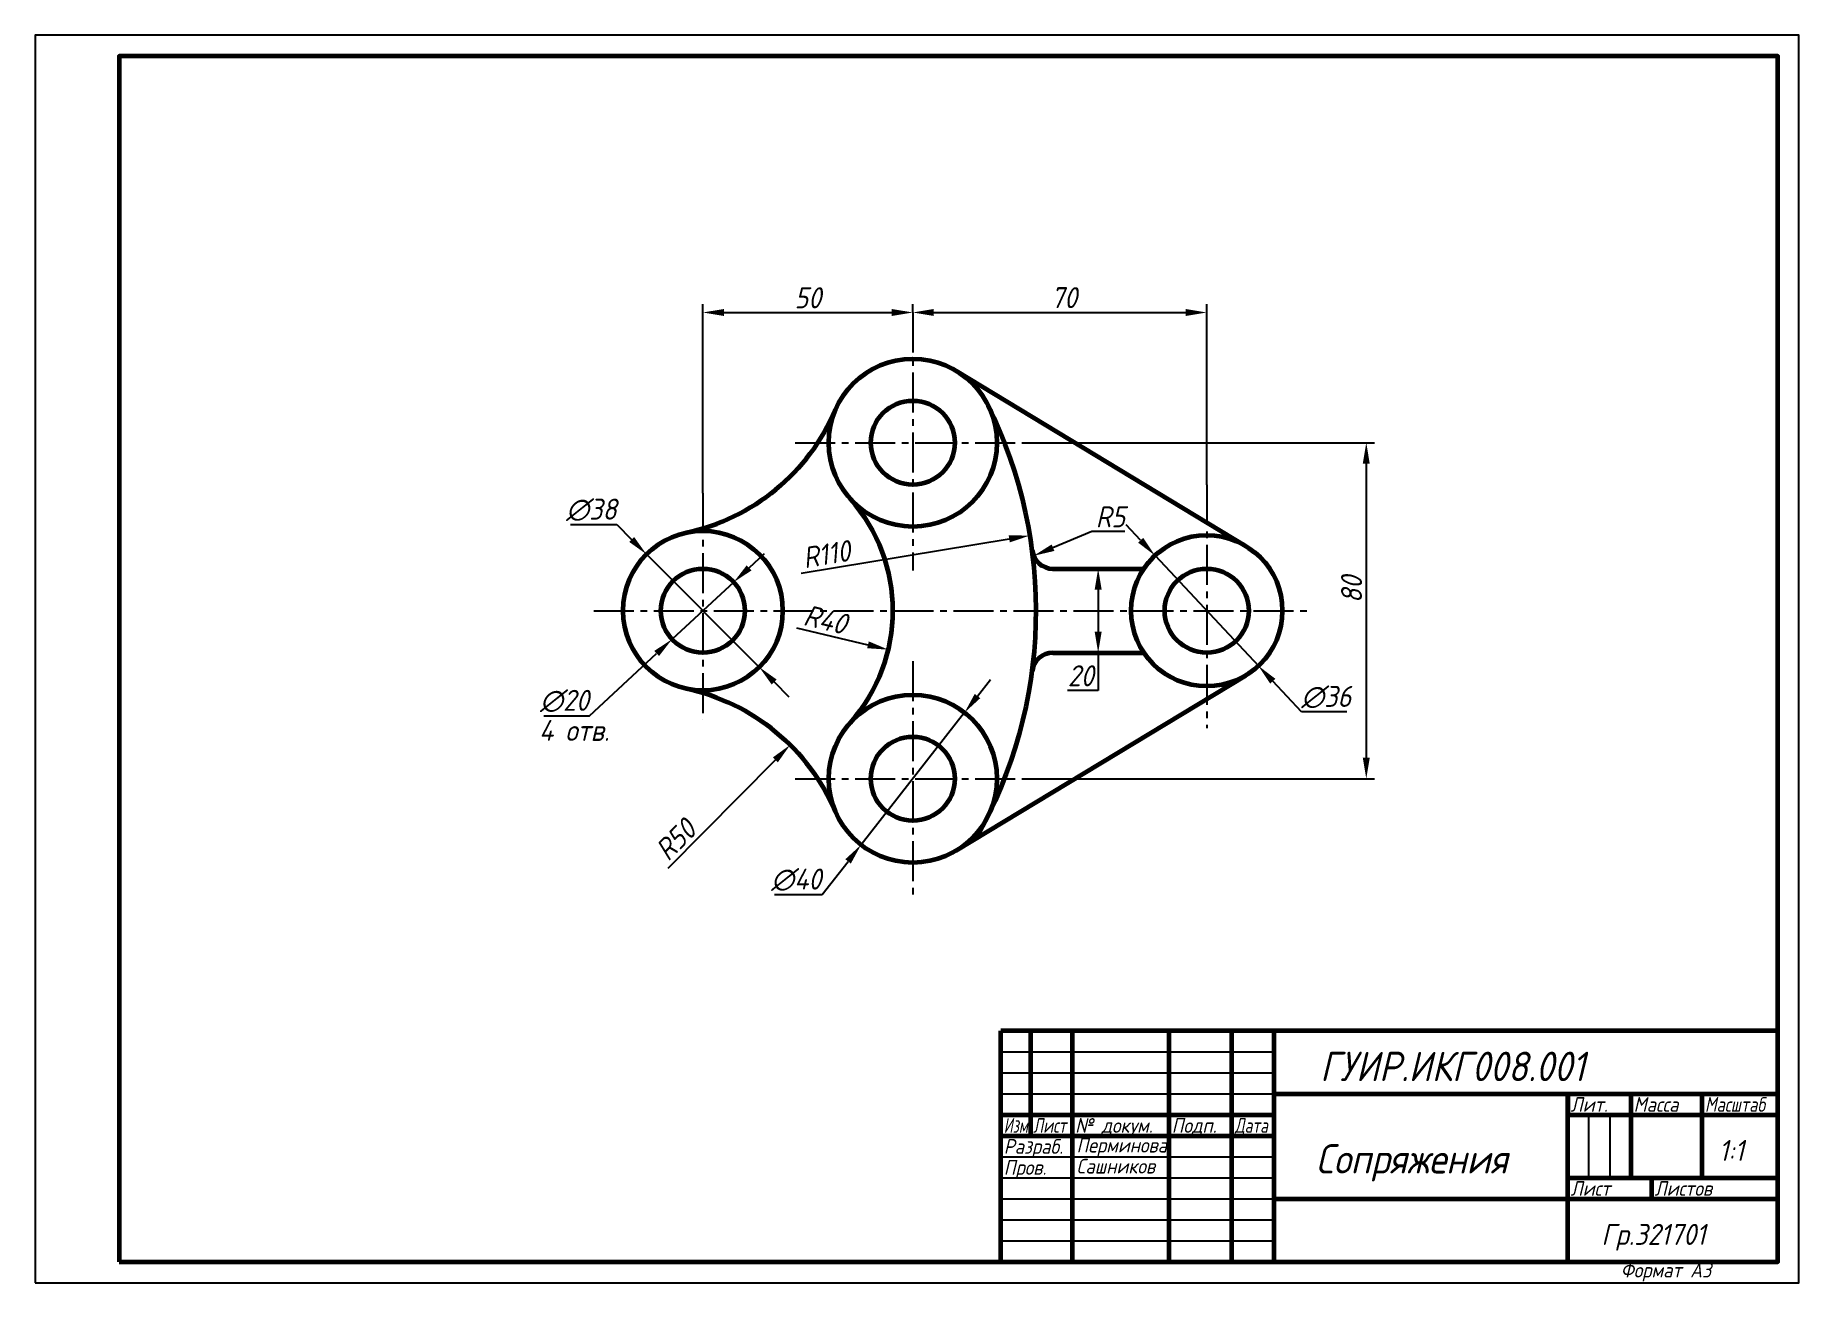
# Model space of a CAD drawing. Header units: millimetres. Extents: x 0 to 420, y 0 to 297.
import ezdxf

# ---------------------------------------------------------------- set-up
doc = ezdxf.new("R2010")
doc.units = ezdxf.units.MM
doc.header["$LTSCALE"] = 0.5
doc.linetypes.add('осевая2', pattern=[28.575, 19.05, -3.175, 3.175, -3.175])
doc.layers.get('0').update_dxf_attribs({"lineweight": 60})
doc.layers.get('Defpoints').update_dxf_attribs({"color": 5})
doc.layers.add('1-оси', color=1, linetype='осевая2')
doc.layers.add('3-размеры', color=6, linetype='Continuous')
doc.layers.add('4-текст', color=7, linetype='Continuous', true_color=0x00ad00)
doc.styles.get("Standard").update_dxf_attribs({"font": 'isocpeui.ttf', "width": 0.9})
doc.dimstyles.new('Standart', dxfattribs={"dimtxt": 5, "dimasz": 5, "dimexe": 2, "dimexo": 0, "dimgap": 1, "dimtad": 1, "dimtoh": 1, "dimdec": 0, "dimtxsty": 'Standard', "dimcen": 2.5, "dimadec": 0, "dimazin": 0, "dimtfac": 1, "dimtdec": 0, "dimtmove": 0, "dimatfit": 3, "dimldrblk": 'DOTSMALL', "dimfxl": 1, "dimarcsym": 0})

# ---------------------------------------------------------------- blocks, each defined once
blk = doc.blocks.new('*D3')
at = {"layer": '3-размеры', "color": 0, "lineweight": -2, "transparency": 16777216}
for p, q in [((224.41, 139.69), (227.49, 143.63)), ((221.33, 135.75), (196.67, 104.25)), ((187.43, 92.44), (193.59, 100.31)), ((176.07, 92.44), (187.43, 92.44))]:
    blk.add_line(p, q, dxfattribs=at)
at = {"layer": '3-размеры', "color": 0, "transparency": 16777216}
for points in [[(223.75, 140.2), (225.06, 139.17), (221.33, 135.75)], [(192.94, 100.83), (194.25, 99.8), (196.67, 104.25)]]:
    blk.add_solid(points, dxfattribs=at)
at = {"layer": 'Defpoints', "color": 0, "transparency": 16777216}
for p in [(221.33, 135.75), (196.67, 104.25)]:
    blk.add_point(p, dxfattribs=at)
at = {"layer": '3-размеры', "color": 0, "transparency": 16777216, "insert": (181.25, 95.94), "char_height": 5, "attachment_point": 5}
blk.add_mtext('∅40', dxfattribs=at)
blk = doc.blocks.new('_DotSmall')
at = {"color": 0, "linetype": 'ByBlock', "const_width": 0.5}
blk.add_lwpolyline([(-0.0625, 0, 1), (0.0625, 0, 1)], format="xyb", close=True, dxfattribs=at)
blk = doc.blocks.new('*D4')
at = {"layer": '3-размеры', "color": 0, "lineweight": -2, "transparency": 16777216}
for p, q in [((127.44, 180.51), (138.49, 180.51)), ((138.49, 180.51), (142.03, 176.97)), ((172.44, 146.56), (145.56, 173.44)), ((175.97, 143.03), (179.51, 139.49))]:
    blk.add_line(p, q, dxfattribs=at)
at = {"layer": '3-размеры', "color": 0, "transparency": 16777216}
for points in [[(142.62, 177.56), (141.44, 176.38), (145.56, 173.44)], [(176.56, 143.62), (175.38, 142.44), (172.44, 146.56)]]:
    blk.add_solid(points, dxfattribs=at)
at = {"layer": 'Defpoints', "color": 0, "transparency": 16777216}
for p in [(145.56, 173.44), (172.44, 146.56)]:
    blk.add_point(p, dxfattribs=at)
at = {"layer": '3-размеры', "color": 0, "transparency": 16777216, "insert": (132.47, 184.01), "char_height": 5, "attachment_point": 5}
blk.add_mtext('∅38', dxfattribs=at)
blk = doc.blocks.new('*D5')
at = {"layer": '3-размеры', "color": 0, "lineweight": -2, "transparency": 16777216}
for p, q in [((170.01, 170.19), (173.68, 173.59)), ((166.34, 166.79), (151.66, 153.21)), ((132, 135), (147.99, 149.81)), ((121.1, 135), (132, 135))]:
    blk.add_line(p, q, dxfattribs=at)
at = {"layer": '3-размеры', "color": 0, "transparency": 16777216}
for points in [[(169.44, 170.8), (170.57, 169.58), (166.34, 166.79)], [(147.43, 150.42), (148.56, 149.2), (151.66, 153.21)]]:
    blk.add_solid(points, dxfattribs=at)
at = {"layer": 'Defpoints', "color": 0, "transparency": 16777216}
for p in [(166.34, 166.79), (151.66, 153.21)]:
    blk.add_point(p, dxfattribs=at)
at = {"layer": '3-размеры', "color": 0, "transparency": 16777216, "insert": (126.05, 138.5), "char_height": 5, "attachment_point": 5}
blk.add_mtext('∅20', dxfattribs=at)
blk = doc.blocks.new('*D6')
at = {"layer": '3-размеры', "color": 0, "lineweight": -2, "transparency": 16777216}
blk.add_line((181.31, 155.94), (198.32, 151.88), dxfattribs=at)
at = {"layer": '3-размеры', "color": 0, "transparency": 16777216}
blk.add_solid([(198.52, 152.69), (198.13, 151.07), (203.19, 150.72)], dxfattribs=at)
at = {"layer": 'Defpoints', "color": 0, "transparency": 16777216}
for p in [(164.28, 160), (203.19, 150.72)]:
    blk.add_point(p, dxfattribs=at)
at = {"layer": '3-размеры', "color": 0, "transparency": 16777216, "insert": (188.2, 157.89), "char_height": 5, "attachment_point": 5, "rotation": 346.5806}
blk.add_mtext('R40', dxfattribs=at)
blk = doc.blocks.new('*D7')
at = {"layer": '3-размеры', "color": 0, "lineweight": -2, "transparency": 16777216}
blk.add_line((182.38, 168.91), (231.98, 177.09), dxfattribs=at)
at = {"layer": '3-размеры', "color": 0, "transparency": 16777216}
blk.add_solid([(231.84, 177.91), (232.11, 176.27), (236.91, 177.9)], dxfattribs=at)
at = {"layer": 'Defpoints', "color": 0, "transparency": 16777216}
for p in [(236.91, 177.9), (128.38, 160)]:
    blk.add_point(p, dxfattribs=at)
at = {"layer": '3-размеры', "color": 0, "transparency": 16777216, "insert": (188.43, 173.45), "char_height": 5, "attachment_point": 5, "rotation": 9.3669}
blk.add_mtext('R110', dxfattribs=at)
blk = doc.blocks.new('*D8')
at = {"layer": '3-размеры', "color": 0, "lineweight": -2, "transparency": 16777216}
for p, q in [((263.27, 176.78), (259.85, 180.43)), ((266.69, 173.13), (291.31, 146.87)), ((301.57, 135.93), (294.73, 143.22)), ((312.36, 135.93), (301.57, 135.93))]:
    blk.add_line(p, q, dxfattribs=at)
at = {"layer": '3-размеры', "color": 0, "transparency": 16777216}
for points in [[(263.88, 177.35), (262.66, 176.21), (266.69, 173.13)], [(295.34, 143.79), (294.12, 142.65), (291.31, 146.87)]]:
    blk.add_solid(points, dxfattribs=at)
at = {"layer": 'Defpoints', "color": 0, "transparency": 16777216}
for p in [(266.69, 173.13), (291.31, 146.87)]:
    blk.add_point(p, dxfattribs=at)
at = {"layer": '3-размеры', "color": 0, "transparency": 16777216, "insert": (307.47, 139.43), "char_height": 5, "attachment_point": 5}
blk.add_mtext('∅36', dxfattribs=at)
blk = doc.blocks.new('*D9')
at = {"layer": '3-размеры', "color": 0, "lineweight": -2, "transparency": 16777216}
for p, q in [((251.62, 178.85), (242.39, 175)), ((259.52, 178.85), (251.62, 178.85))]:
    blk.add_line(p, q, dxfattribs=at)
at = {"layer": '3-размеры', "color": 0, "transparency": 16777216}
blk.add_solid([(242.07, 175.77), (242.72, 174.23), (237.78, 173.07)], dxfattribs=at)
at = {"layer": 'Defpoints', "color": 0, "transparency": 16777216}
for p in [(237.78, 173.07), (242.39, 175)]:
    blk.add_point(p, dxfattribs=at)
at = {"layer": '3-размеры', "color": 0, "transparency": 16777216, "insert": (256.07, 182.35), "char_height": 5, "attachment_point": 5}
blk.add_mtext('R5', dxfattribs=at)
blk = doc.blocks.new('*D10')
at = {"layer": '3-размеры', "color": 0, "lineweight": -2, "transparency": 16777216}
blk.add_line((150.77, 98.73), (176.28, 124.5), dxfattribs=at)
at = {"layer": '3-размеры', "color": 0, "transparency": 16777216}
blk.add_solid([(175.69, 125.08), (176.87, 123.91), (179.8, 128.05)], dxfattribs=at)
at = {"layer": 'Defpoints', "color": 0, "transparency": 16777216}
for p in [(179.8, 128.05), (144.62, 92.51)]:
    blk.add_point(p, dxfattribs=at)
at = {"layer": '3-размеры', "color": 0, "transparency": 16777216, "insert": (152.51, 105.46), "char_height": 5, "attachment_point": 5, "rotation": 45.294}
blk.add_mtext('R50', dxfattribs=at)
blk = doc.blocks.new('*D12')
at = {"layer": '3-размеры', "color": 0, "lineweight": -2, "transparency": 16777216}
for p, q in [((236, 200), (319, 200)), ((317, 195), (317, 125)), ((236, 120), (319, 120))]:
    blk.add_line(p, q, dxfattribs=at)
at = {"layer": '3-размеры', "color": 0, "transparency": 16777216}
for points in [[(316.17, 195), (317.83, 195), (317, 200)], [(316.17, 125), (317.83, 125), (317, 120)]]:
    blk.add_solid(points, dxfattribs=at)
at = {"layer": 'Defpoints', "color": 0, "transparency": 16777216}
for p in [(236, 200), (236, 120), (317, 120)]:
    blk.add_point(p, dxfattribs=at)
at = {"layer": '3-размеры', "color": 0, "transparency": 16777216, "insert": (313.5, 165.05), "char_height": 5, "attachment_point": 5, "rotation": 90}
blk.add_mtext('80', dxfattribs=at)
blk = doc.blocks.new('*D13')
at = {"layer": '3-размеры', "color": 0, "lineweight": -2, "transparency": 16777216}
for p, q in [((249, 170), (255.15, 170)), ((253.15, 165), (253.15, 155)), ((249, 150), (255.15, 150)), ((253.15, 150), (253.15, 141)), ((253.15, 141), (245.85, 141))]:
    blk.add_line(p, q, dxfattribs=at)
at = {"layer": '3-размеры', "color": 0, "transparency": 16777216}
for points in [[(252.31, 165), (253.98, 165), (253.15, 170)], [(252.31, 155), (253.98, 155), (253.15, 150)]]:
    blk.add_solid(points, dxfattribs=at)
at = {"layer": 'Defpoints', "color": 0, "transparency": 16777216}
for p in [(249, 170), (249, 150), (253.15, 150)]:
    blk.add_point(p, dxfattribs=at)
at = {"layer": '3-размеры', "color": 0, "transparency": 16777216, "insert": (249, 144.5), "char_height": 5, "attachment_point": 5}
blk.add_mtext('20', dxfattribs=at)
blk = doc.blocks.new('*D14')
at = {"layer": '3-размеры', "color": 0, "lineweight": -2, "transparency": 16777216}
for p, q in [((159, 188), (159, 233)), ((164, 231), (204, 231)), ((209, 231), (209, 233))]:
    blk.add_line(p, q, dxfattribs=at)
at = {"layer": '3-размеры', "color": 0, "transparency": 16777216}
for points in [[(164, 231.83), (164, 230.17), (159, 231)], [(204, 231.83), (204, 230.17), (209, 231)]]:
    blk.add_solid(points, dxfattribs=at)
at = {"layer": 'Defpoints', "color": 0, "transparency": 16777216}
for p in [(209, 231), (209, 231), (159, 188)]:
    blk.add_point(p, dxfattribs=at)
at = {"layer": '3-размеры', "color": 0, "transparency": 16777216, "insert": (184, 234.5), "char_height": 5, "attachment_point": 5}
blk.add_mtext('50', dxfattribs=at)
blk = doc.blocks.new('*D15')
at = {"layer": '3-размеры', "color": 0, "lineweight": -2, "transparency": 16777216}
for p, q in [((209, 231), (209, 233)), ((214, 231), (274, 231)), ((279, 190), (279, 233))]:
    blk.add_line(p, q, dxfattribs=at)
at = {"layer": '3-размеры', "color": 0, "transparency": 16777216}
for points in [[(214, 231.83), (214, 230.17), (209, 231)], [(274, 231.83), (274, 230.17), (279, 231)]]:
    blk.add_solid(points, dxfattribs=at)
at = {"layer": 'Defpoints', "color": 0, "transparency": 16777216}
for p in [(209, 231), (279, 231), (279, 190)]:
    blk.add_point(p, dxfattribs=at)
at = {"layer": '3-размеры', "color": 0, "transparency": 16777216, "insert": (245, 234.53), "char_height": 5, "attachment_point": 5}
blk.add_mtext('70', dxfattribs=at)

msp = doc.modelspace()

# ---------------------------------------------------------------- linework, layer by layer
for p, q in [((219.35, 217.11), (288.32, 175.4)), ((242.39, 170), (264.03, 170)), ((242.39, 150), (264.03, 150)), ((219.35, 102.89), (288.32, 144.6)), ((219.35, 102.89), (288.32, 144.6)), ((219.35, 102.89), (288.32, 144.6)), ((365, 45), (365, 40))]:
    msp.add_line(p, q)
at = {"lineweight": 60}
for p, q in [((415, 60), (230, 60)), ((230, 5), (230, 60)), ((237, 60), (237, 35)), ((247, 5), (247, 60)), ((270, 60), (270, 5)), ((285, 5), (285, 60)), ((295, 60), (295, 5)), ((295, 45), (415, 45)), ((365, 5), (365, 45)), ((380, 45), (380, 25)), ((397, 25), (397, 45)), ((230, 40), (295, 40)), ((365, 40), (415, 40)), ((230, 35), (295, 35)), ((365, 25), (415, 25)), ((385, 20), (385, 25)), ((295, 20), (415, 20))]:
    msp.add_line(p, q, dxfattribs=at)
at = {"lineweight": -3}
for p, q in [((230, 55), (295, 55)), ((230, 50), (295, 50)), ((230, 45), (295, 45)), ((370, 25), (370, 40)), ((375, 40), (375, 25)), ((230, 30), (295, 30)), ((230, 25), (295, 25)), ((230, 20), (295, 20)), ((230, 15), (295, 15)), ((230, 10), (295, 10))]:
    msp.add_line(p, q, dxfattribs=at)
at = {"lineweight": 60}
msp.add_lwpolyline([(20, 5), (415, 5), (415, 292), (20, 292)], close=True, dxfattribs=at)
for centre, radius in [((209, 200), 20), ((209, 200), 10), ((159, 160), 19), ((279, 160), 18), ((159, 160), 10), ((279, 160), 10), ((209, 120), 20), ((209, 120), 10)]:
    msp.add_circle(centre, radius)
for centre, radius, start, end in [((144.62, 227.49), 50, 282.0275, 336.8807), ((128.38, 160), 110, 330.4416, 26.3878), ((164.28, 160), 40, 318.1897, 41.8103), ((242.39, 175), 5, 187.4947, 270), ((242.39, 145), 5, 90, 172.5053), ((144.62, 92.51), 50, 23.1193, 77.9725), ((144.62, 92.51), 50, 23.1193, 77.9725)]:
    msp.add_arc(centre, radius, start, end)
at = {"layer": '1-оси'}
for p, q in [((209, 231), (209, 169.61)), ((181, 200), (236, 200)), ((279, 190), (279, 132)), ((159, 188), (159, 134)), ((133, 160), (303, 160)), ((209, 148), (209, 91)), ((181, 120), (237, 120))]:
    msp.add_line(p, q, dxfattribs=at)
at = {"layer": 'Defpoints'}
msp.add_lwpolyline([(0, 0), (420, 0), (420, 297), (0, 297)], close=True, dxfattribs=at)

# ---------------------------------------------------------------- texts
at = {"lineweight": -3, "width": 0.9}
msp.add_text('Формат А3', height=3.5, dxfattribs=at).set_placement((377.6, 1.25))
at = {"layer": '3-размеры', "insert": (120, 134), "char_height": 5, "attachment_point": 1}
msp.add_mtext_dynamic_manual_height_columns('4 отв.', width=19.64, gutter_width=25, heights=[0], dxfattribs=at)
at = {"layer": '4-текст', "width": 0.9}
for s, height, p in [('ГУИР.ИКГ008.001', 7, (306, 48)), ('Перминова', 3.5, (248, 31)), ('1:1', 5, (401, 29)), ('Сашников', 3.5, (248, 26)), ('Сопряжения', 7, (305, 26)), ('Гр.321701', 5, (373, 9))]:
    msp.add_text(s, height=height, dxfattribs=at).set_placement(p)
at = {"layer": '4-текст', "lineweight": -3}
for s, width, p in [('Лит.', 0.9, (365.67, 40.7)), ('Масса', 0.9, (380.67, 40.7)), ('Масштаб', 0.8, (397.67, 40.7)), ('Изм.', 0.7, (230.67, 35.7)), ('Лист', 0.75, (237.67, 35.7)), ('№ докум.', 0.9, (247.67, 35.7)), ('Подп.', 0.9, (270.67, 35.7)), ('Дата', 0.75, (285.67, 35.7)), ('Разраб.', 0.9, (230.67, 30.7)), ('Пров.', 0.9, (230.67, 25.7)), ('Лист', 0.9, (365.67, 20.7)), ('Листов', 0.9, (385.67, 20.7))]:
    msp.add_text(s, height=3.5, dxfattribs=dict(at, width=width)).set_placement(p)

# ---------------------------------------------------------------- dimensions: what is measured, and where the dimension line sits
at = {"layer": '3-размеры'}
for base, p1, p2, picture, middle in [((209, 231), (159, 188), (209, 231), '*D14', (184, 231)), ((279, 231), (209, 231), (279, 190), '*D15', (245, 231))]:
    dim = msp.add_linear_dim(base=base, p1=p1, p2=p2, dimstyle='Standart', dxfattribs=at)
    dim.commit()
    dim.dimension.update_dxf_attribs({"geometry": picture, "text_midpoint": middle, "dimtype": 160})
for base, p1, p2, picture, middle in [((317, 120), (236, 200), (236, 120), '*D12', (317, 165.05)), ((253.15, 150), (249, 170), (249, 150), '*D13', (249, 141))]:
    dim = msp.add_linear_dim(base=base, p1=p1, p2=p2, angle=90, dimstyle='Standart', dxfattribs=at)
    dim.commit()
    dim.dimension.update_dxf_attribs({"geometry": picture, "text_midpoint": middle, "dimtype": 160})
for p1, p2, picture, middle in [((172.44, 146.56), (145.56, 173.44), '*D4', (132.47, 180.51)), ((266.69, 173.13), (291.31, 146.87), '*D8', (307.47, 135.93)), ((166.34, 166.79), (151.66, 153.21), '*D5', (126.05, 135)), ((221.33, 135.75), (196.67, 104.25), '*D3', (181.25, 92.44))]:
    dim = msp.add_diameter_dim_2p(p1=p1, p2=p2, dimstyle='Standart', dxfattribs=at)
    dim.commit()
    dim.dimension.update_dxf_attribs({"geometry": picture, "text_midpoint": middle, "dimtype": 163})
for center, mpoint, picture, middle in [((242.39, 175), (237.78, 173.07), '*D9', (256.07, 178.85)), ((128.38, 160), (236.91, 177.9), '*D7', (189, 170)), ((164.28, 160), (203.19, 150.72), '*D6', (187.39, 154.49)), ((144.62, 92.51), (179.8, 128.05), '*D10', (155, 103))]:
    dim = msp.add_radius_dim(center=center, mpoint=mpoint, dimstyle='Standart', dxfattribs=at)
    dim.commit()
    dim.dimension.update_dxf_attribs({"geometry": picture, "text_midpoint": middle, "dimtype": 164})

doc.saveas('drawing.dxf')
